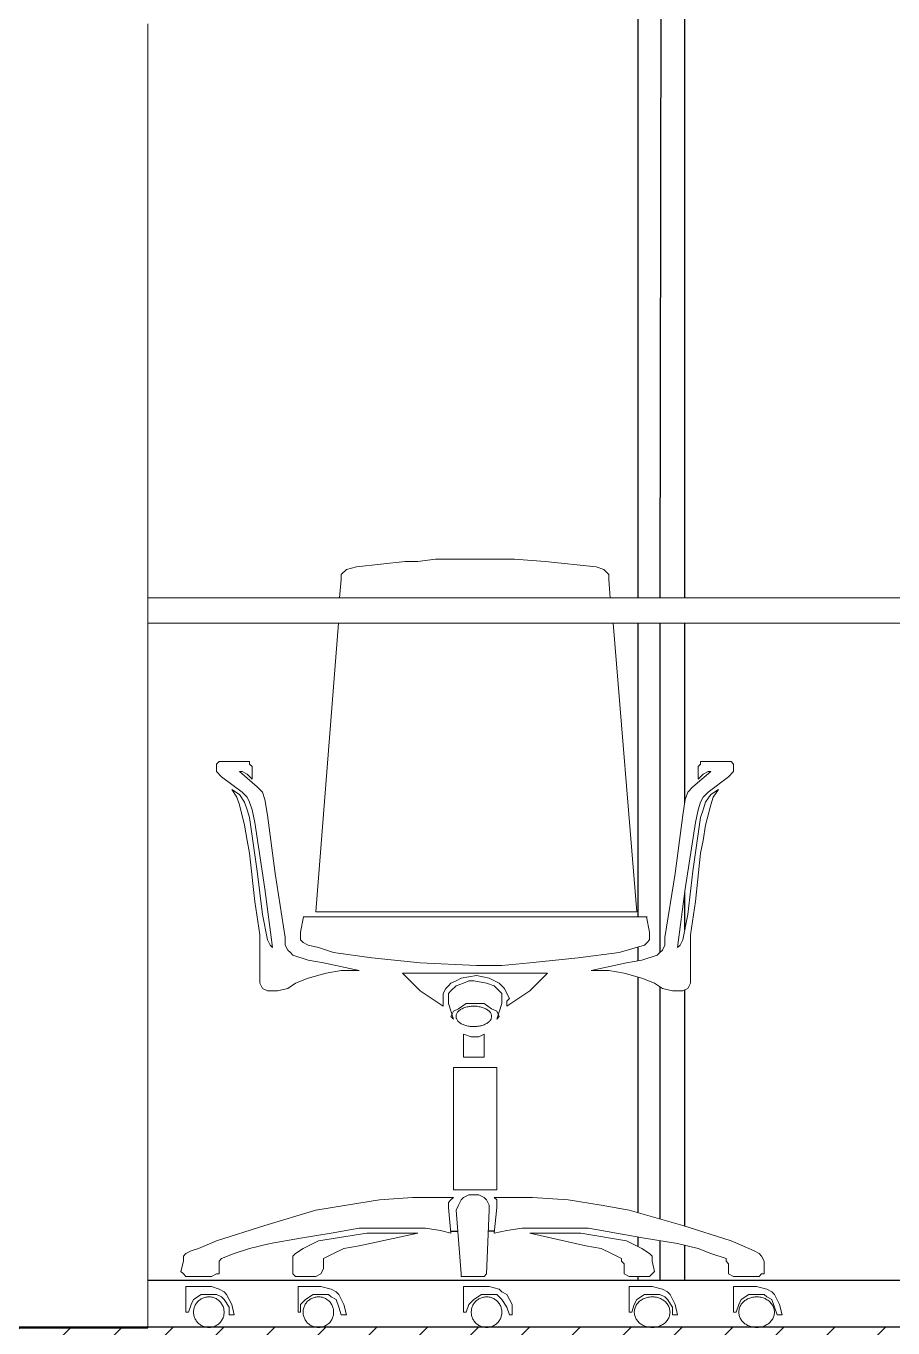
# Model space of a CAD drawing. Header units: centimetres. Extents: x -1332 to 7887, y -608 to 4152.
# Drawn here: x 3964.1 to 4054.5, y 3735.4 to 3871 of the extents above; entities that cross this region are included whole.
import ezdxf

# ---------------------------------------------------------------- set-up
doc = ezdxf.new("R2010")
doc.units = ezdxf.units.CM
doc.header["$MEASUREMENT"] = 0
doc.layers.add('ARREDI', color=252, linetype='Continuous', lineweight=18)
doc.layers.add('INFISSI', color=130, linetype='Continuous')
doc.layers.add('STRUTTURA', color=7, linetype='Continuous')

msp = doc.modelspace()

# ---------------------------------------------------------------- hatches: boundary and pattern name
at = {"layer": 'STRUTTURA'}
h = msp.add_hatch(dxfattribs=at)
h.set_pattern_fill('ANSI31', color=0, scale=30)
h.paths.add_polyline_path([(4551.4, 3735.44), (4232, 3735.44), (3994.7, 3735.49), (3994.27, 3735.46), (3994.18, 3735.51), (3983.42, 3735.51), (3982.96, 3735.44), (3982.81, 3735.51), (3976.83, 3735.51), (3976.83, 3735.44), (3932.05, 3735.44), (3932, 3735.44), (3932, 3719.51), (4232, 3719.51), (4551.4, 3719.44)])
h.paths.add_polyline_path([(4238.53, 3719.52), (4232.19, 3719.53), (4231, 3719.51), (4231, 3487.44), (4238.5, 3487.44)])

# ---------------------------------------------------------------- linework, layer by layer
at = {"layer": 'ARREDI'}
for p, q in [((3976.83, 3871.22), (3976.83, 3735.44)), ((3976.83, 3808.82), (3976.83, 3811.48)), ((3976.83, 3811.48), (4106.95, 3811.48)), ((4106.95, 3808.82), (3976.83, 3808.82))]:
    msp.add_line(p, q, dxfattribs=at)
at = {"layer": 'ARREDI', "lineweight": 0}
for p, q in [((3998.59, 3814.7), (4003.64, 3815.23)), ((4003.64, 3815.23), (4004.96, 3815.23)), ((4004.96, 3815.23), (4006.82, 3815.49)), ((4006.82, 3815.49), (4010.8, 3815.49)), ((4010.8, 3815.49), (4015.05, 3815.49)), ((4015.05, 3815.49), (4018.24, 3815.23)), ((4018.24, 3815.23), (4023.55, 3814.7)), ((3997, 3813.9), (3997.53, 3814.43)), ((3997, 3813.37), (3997, 3813.9)), ((3997.53, 3814.43), (3998.59, 3814.7)), ((4023.55, 3814.7), (4024.34, 3814.43)), ((4024.34, 3814.43), (4024.88, 3813.9)), ((4024.88, 3813.9), (4024.88, 3813.37)), ((3996.8, 3811.48), (3997, 3813.37)), ((4024.88, 3813.37), (4025.03, 3811.48)), ((3994.34, 3778.77), (3996.72, 3808.82)), ((4025.32, 3808.82), (4027.8, 3778.77)), ((3984.26, 3794.43), (3983.99, 3794.16)), ((3984.52, 3794.43), (3984.26, 3794.43)), ((3986.91, 3794.43), (3984.52, 3794.43)), ((3987.44, 3794.43), (3986.91, 3794.43)), ((3987.44, 3794.16), (3987.44, 3794.43)), ((4034.43, 3794.16), (4034.43, 3794.43)), ((4034.43, 3794.43), (4034.96, 3794.43)), ((4034.96, 3794.43), (4037.35, 3794.43)), ((4037.35, 3794.43), (4037.62, 3794.43)), ((4037.62, 3794.43), (4037.88, 3794.16)), ((3983.99, 3794.16), (3983.99, 3793.9)), ((3983.99, 3793.9), (3983.99, 3793.37)), ((3983.99, 3793.37), (3984.52, 3792.84)), ((3988.24, 3791.77), (3986.38, 3793.37)), ((3986.38, 3793.37), (3986.65, 3793.37)), ((3986.65, 3793.37), (3987.18, 3793.1)), ((3987.18, 3793.1), (3987.71, 3792.57)), ((3987.71, 3793.9), (3987.44, 3794.16)), ((3987.71, 3792.57), (3987.71, 3793.9)), ((4033.64, 3791.77), (4035.49, 3793.37)), ((4034.17, 3793.9), (4034.43, 3794.16)), ((4034.17, 3792.57), (4034.17, 3793.9)), ((4034.7, 3793.1), (4034.17, 3792.57)), ((4035.23, 3793.37), (4034.7, 3793.1)), ((4035.49, 3793.37), (4035.23, 3793.37)), ((4037.88, 3793.37), (4037.35, 3792.84)), ((4037.88, 3794.16), (4037.88, 3793.9)), ((4037.88, 3793.9), (4037.88, 3793.37)), ((3984.52, 3792.84), (3986.65, 3791.24)), ((3988.77, 3791.24), (3988.24, 3791.77)), ((4033.11, 3791.24), (4033.64, 3791.77)), ((4037.35, 3792.84), (4035.23, 3791.24)), ((3986.38, 3790.98), (3985.58, 3791.51)), ((3985.58, 3791.51), (3986.11, 3790.71)), ((3986.11, 3790.71), (3986.38, 3789.92)), ((3986.91, 3790.18), (3986.38, 3790.98)), ((3986.65, 3791.24), (3987.18, 3790.71)), ((3987.18, 3790.71), (3987.44, 3790.18)), ((3989.03, 3790.45), (3988.77, 3791.24)), ((3989.3, 3788.85), (3989.03, 3790.45)), ((4032.57, 3788.85), (4032.84, 3790.45)), ((4032.84, 3790.45), (4033.11, 3791.24)), ((4034.7, 3790.71), (4034.43, 3790.18)), ((4035.23, 3791.24), (4034.7, 3790.71)), ((4034.96, 3790.18), (4035.49, 3790.98)), ((4035.49, 3790.98), (4036.29, 3791.51)), ((4035.76, 3790.71), (4035.49, 3789.92)), ((4036.29, 3791.51), (4035.76, 3790.71)), ((3986.38, 3789.92), (3986.91, 3787.79)), ((3987.18, 3789.38), (3986.91, 3790.18)), ((3987.44, 3788.59), (3987.18, 3789.38)), ((3987.44, 3790.18), (3987.71, 3789.38)), ((3987.71, 3789.38), (3987.97, 3788.06)), ((4034.17, 3789.38), (4033.9, 3788.06)), ((4034.43, 3790.18), (4034.17, 3789.38)), ((4034.43, 3788.59), (4034.7, 3789.38)), ((4034.7, 3789.38), (4034.96, 3790.18)), ((4035.49, 3789.92), (4034.96, 3787.79)), ((3986.91, 3787.79), (3987.18, 3786.2)), ((3988.24, 3783.01), (3987.44, 3788.59)), ((3987.97, 3788.06), (3989.03, 3781.15)), ((3990.1, 3782.75), (3989.3, 3788.85)), ((4031.78, 3782.75), (4032.57, 3788.85)), ((4033.9, 3788.06), (4032.84, 3781.15)), ((4033.64, 3783.01), (4034.43, 3788.59)), ((4034.96, 3787.79), (4034.7, 3786.2)), ((3987.18, 3786.2), (3987.44, 3784.87)), ((4034.7, 3786.2), (4034.43, 3784.87)), ((3987.44, 3784.87), (3987.97, 3779.83)), ((4034.43, 3784.87), (4033.9, 3779.83)), ((3988.77, 3778.5), (3988.24, 3783.01)), ((3991.16, 3776.11), (3990.1, 3782.75)), ((4030.72, 3776.11), (4031.78, 3782.75)), ((4033.11, 3778.5), (4033.64, 3783.01)), ((3989.03, 3781.15), (3989.83, 3775.05)), ((4032.84, 3781.15), (4032.04, 3775.05)), ((3987.97, 3779.83), (3988.5, 3776.38)), ((4033.9, 3779.83), (4033.37, 3776.38)), ((3989.3, 3775.84), (3988.77, 3778.5)), ((3992.75, 3776.64), (3993.07, 3778.26)), ((3993.02, 3778.26), (4011.07, 3778.26)), ((4027.8, 3778.77), (3994.34, 3778.77)), ((3994.34, 3778.77), (3994.34, 3778.77)), ((4011.07, 3778.26), (4028.86, 3778.26)), ((4028.8, 3778.26), (4029.12, 3776.64)), ((4032.57, 3775.84), (4033.11, 3778.5)), ((3988.5, 3776.38), (3988.5, 3774.78)), ((3989.57, 3775.31), (3989.3, 3775.84)), ((3991.16, 3775.31), (3991.16, 3776.11)), ((3992.75, 3775.84), (3992.75, 3776.64)), ((3993.02, 3775.58), (3992.75, 3775.84)), ((3993.55, 3775.31), (3993.02, 3775.58)), ((4028.86, 3775.58), (4028.59, 3775.31)), ((4029.12, 3775.84), (4028.86, 3775.58)), ((4029.12, 3776.64), (4029.12, 3775.84)), ((4030.72, 3775.31), (4030.72, 3776.11)), ((4032.31, 3775.31), (4032.57, 3775.84)), ((4033.37, 3776.38), (4033.37, 3774.78)), ((3988.5, 3774.78), (3988.5, 3773.99)), ((3989.83, 3775.05), (3989.57, 3775.31)), ((3991.42, 3774.78), (3991.16, 3775.31)), ((3991.69, 3774.52), (3991.42, 3774.78)), ((3991.95, 3774.25), (3991.69, 3774.52)), ((3993.55, 3773.72), (3991.95, 3774.25)), ((3991.95, 3774.25), (3991.95, 3774.25)), ((3994.61, 3775.05), (3993.55, 3775.31)), ((3996.2, 3774.52), (3994.61, 3775.05)), ((4000.18, 3773.99), (3996.2, 3774.52)), ((4025.94, 3774.52), (4021.69, 3773.99)), ((4028.59, 3775.31), (4025.94, 3774.52)), ((4028.33, 3773.72), (4029.92, 3774.25)), ((4029.92, 3774.25), (4030.18, 3774.52)), ((4029.92, 3774.25), (4029.92, 3774.25)), ((4030.18, 3774.52), (4030.45, 3774.78)), ((4030.45, 3774.78), (4030.72, 3775.31)), ((4032.04, 3775.05), (4032.31, 3775.31)), ((4033.37, 3774.78), (4033.37, 3773.99)), ((3988.5, 3773.99), (3988.5, 3772.39)), ((3995.14, 3773.46), (3993.55, 3773.72)), ((3998.86, 3772.66), (3995.14, 3773.46)), ((4005.23, 3773.46), (4000.18, 3773.99)), ((4011.07, 3773.19), (4005.23, 3773.46)), ((4013.72, 3773.19), (4011.07, 3773.19)), ((4011.07, 3773.19), (4011.07, 3773.19)), ((4016.65, 3773.46), (4013.72, 3773.19)), ((4021.69, 3773.99), (4016.65, 3773.46)), ((4023.02, 3772.66), (4026.73, 3773.46)), ((4026.73, 3773.46), (4028.33, 3773.72)), ((4033.37, 3773.99), (4033.37, 3772.39)), ((3988.5, 3772.39), (3988.5, 3771.86)), ((3988.5, 3771.86), (3988.5, 3771.33)), ((3992.22, 3771.33), (3993.55, 3771.86)), ((3993.55, 3771.86), (3995.41, 3772.39)), ((3995.41, 3772.39), (3997, 3772.66)), ((3997, 3772.66), (3998.86, 3772.66)), ((4011.07, 3772.39), (4003.37, 3772.39)), ((4003.37, 3772.39), (4005.23, 3770.54)), ((4008.42, 3771.33), (4008.95, 3771.6)), ((4008.95, 3771.6), (4009.48, 3771.86)), ((4009.48, 3771.86), (4011.07, 3772.13)), ((4009.74, 3771.33), (4010.27, 3771.6)), ((4010.27, 3771.6), (4010.8, 3771.6)), ((4010.8, 3771.6), (4012.13, 3771.33)), ((4013.72, 3772.39), (4011.07, 3772.39)), ((4011.07, 3772.13), (4012.4, 3771.86)), ((4011.07, 3772.13), (4011.07, 3772.13)), ((4012.4, 3771.86), (4013.46, 3771.33)), ((4018.5, 3772.39), (4013.72, 3772.39)), ((4016.65, 3770.54), (4018.5, 3772.39)), ((4024.88, 3772.66), (4023.02, 3772.66)), ((4026.47, 3772.39), (4024.88, 3772.66)), ((4028.33, 3771.86), (4026.47, 3772.39)), ((4029.65, 3771.33), (4028.33, 3771.86)), ((4033.37, 3772.39), (4033.37, 3771.86)), ((4033.37, 3771.86), (4033.37, 3771.33)), ((3988.5, 3771.33), (3988.77, 3770.8)), ((3988.77, 3770.8), (3989.3, 3770.54)), ((3989.3, 3770.54), (3990.36, 3770.54)), ((3990.36, 3770.54), (3991.42, 3770.8)), ((3991.42, 3770.8), (3992.22, 3771.33)), ((4005.23, 3770.54), (4007.62, 3768.94)), ((4007.62, 3770.27), (4007.88, 3770.8)), ((4007.62, 3769.74), (4007.62, 3770.27)), ((4007.88, 3770.8), (4008.15, 3771.07)), ((4008.15, 3771.07), (4008.42, 3771.33)), ((4008.15, 3770.27), (4008.42, 3770.54)), ((4008.15, 3769.47), (4008.15, 3770.27)), ((4008.42, 3770.54), (4008.95, 3771.07)), ((4008.95, 3771.07), (4009.74, 3771.33)), ((4012.13, 3771.33), (4012.93, 3771.07)), ((4012.93, 3771.07), (4013.46, 3770.54)), ((4013.46, 3771.33), (4013.72, 3771.07)), ((4013.46, 3770.54), (4013.72, 3770.27)), ((4013.72, 3771.07), (4013.99, 3770.8)), ((4013.72, 3770.27), (4013.72, 3769.47)), ((4013.99, 3770.8), (4014.26, 3770.27)), ((4014.26, 3768.94), (4016.65, 3770.54)), ((4014.26, 3770.27), (4014.52, 3769.74)), ((4030.45, 3770.8), (4029.65, 3771.33)), ((4031.51, 3770.54), (4030.45, 3770.8)), ((4032.57, 3770.54), (4031.51, 3770.54)), ((4033.11, 3770.8), (4032.57, 3770.54)), ((4033.37, 3771.33), (4033.11, 3770.8)), ((4007.62, 3769.47), (4007.62, 3769.74)), ((4007.62, 3768.94), (4007.62, 3769.47)), ((4008.15, 3769.21), (4008.15, 3769.47)), ((4008.68, 3767.61), (4008.15, 3769.21)), ((4009.21, 3768.68), (4008.68, 3768.41)), ((4010.01, 3769.21), (4009.21, 3768.68)), ((4009.59, 3768.68), (4009.5, 3768.64)), ((4009.68, 3768.73), (4009.59, 3768.68)), ((4009.78, 3768.76), (4009.68, 3768.73)), ((4009.88, 3768.8), (4009.78, 3768.76)), ((4009.98, 3768.83), (4009.88, 3768.8)), ((4010.09, 3768.86), (4009.98, 3768.83)), ((4010.8, 3769.21), (4010.01, 3769.21)), ((4010.2, 3768.88), (4010.09, 3768.86)), ((4010.31, 3768.9), (4010.2, 3768.88)), ((4010.42, 3768.92), (4010.31, 3768.9)), ((4010.54, 3768.93), (4010.42, 3768.92)), ((4010.66, 3768.94), (4010.54, 3768.93)), ((4010.77, 3768.94), (4010.66, 3768.94)), ((4010.89, 3768.94), (4010.77, 3768.94)), ((4011.87, 3769.21), (4010.8, 3769.21)), ((4011.01, 3768.94), (4010.89, 3768.94)), ((4011.13, 3768.93), (4011.01, 3768.94)), ((4011.24, 3768.91), (4011.13, 3768.93)), ((4011.36, 3768.89), (4011.24, 3768.91)), ((4011.47, 3768.87), (4011.36, 3768.89)), ((4011.58, 3768.85), (4011.47, 3768.87)), ((4011.68, 3768.82), (4011.58, 3768.85)), ((4011.78, 3768.78), (4011.68, 3768.82)), ((4011.88, 3768.75), (4011.78, 3768.78)), ((4012.66, 3768.68), (4011.87, 3769.21)), ((4011.98, 3768.7), (4011.88, 3768.75)), ((4012.07, 3768.66), (4011.98, 3768.7)), ((4012.15, 3768.61), (4012.07, 3768.66)), ((4013.19, 3768.41), (4012.66, 3768.68)), ((4013.72, 3769.21), (4013.19, 3767.61)), ((4013.72, 3769.47), (4013.72, 3769.21)), ((4014.52, 3769.74), (4014.26, 3769.47)), ((4014.26, 3769.47), (4014.26, 3768.94)), ((4008.68, 3768.41), (4008.42, 3767.88)), ((4008.42, 3767.88), (4008.68, 3767.61)), ((4008.97, 3768.05), (4008.95, 3767.98)), ((4008.95, 3767.98), (4008.95, 3767.91)), ((4008.95, 3767.91), (4008.95, 3767.85)), ((4008.95, 3767.85), (4008.95, 3767.78)), ((4008.95, 3767.78), (4008.97, 3767.71)), ((4008.99, 3768.11), (4008.97, 3768.05)), ((4008.97, 3767.71), (4008.99, 3767.65)), ((4009.02, 3768.18), (4008.99, 3768.11)), ((4008.99, 3767.65), (4009.02, 3767.58)), ((4009.06, 3768.24), (4009.02, 3768.18)), ((4009.02, 3767.58), (4009.06, 3767.52)), ((4009.1, 3768.31), (4009.06, 3768.24)), ((4009.06, 3767.52), (4009.1, 3767.45)), ((4009.15, 3768.37), (4009.1, 3768.31)), ((4009.1, 3767.45), (4009.15, 3767.39)), ((4009.21, 3768.43), (4009.15, 3768.37)), ((4009.15, 3767.39), (4009.21, 3767.33)), ((4009.27, 3768.48), (4009.21, 3768.43)), ((4009.21, 3767.33), (4009.27, 3767.28)), ((4009.34, 3768.54), (4009.27, 3768.48)), ((4009.42, 3768.59), (4009.34, 3768.54)), ((4009.5, 3768.64), (4009.42, 3768.59)), ((4012.23, 3768.56), (4012.15, 3768.61)), ((4012.3, 3768.51), (4012.23, 3768.56)), ((4012.37, 3768.45), (4012.3, 3768.51)), ((4012.3, 3767.25), (4012.37, 3767.31)), ((4012.43, 3768.4), (4012.37, 3768.45)), ((4012.37, 3767.31), (4012.43, 3767.36)), ((4012.48, 3768.34), (4012.43, 3768.4)), ((4012.43, 3767.36), (4012.48, 3767.42)), ((4012.53, 3768.27), (4012.48, 3768.34)), ((4012.48, 3767.42), (4012.53, 3767.49)), ((4012.57, 3768.21), (4012.53, 3768.27)), ((4012.53, 3767.49), (4012.57, 3767.55)), ((4012.6, 3768.15), (4012.57, 3768.21)), ((4012.57, 3767.55), (4012.6, 3767.61)), ((4012.63, 3768.08), (4012.6, 3768.15)), ((4012.6, 3767.61), (4012.63, 3767.68)), ((4012.65, 3768.01), (4012.63, 3768.08)), ((4012.63, 3767.68), (4012.65, 3767.75)), ((4012.66, 3767.95), (4012.65, 3768.01)), ((4012.65, 3767.75), (4012.66, 3767.81)), ((4012.66, 3767.88), (4012.66, 3767.95)), ((4012.66, 3767.81), (4012.66, 3767.88)), ((4013.46, 3767.88), (4013.19, 3768.41)), ((4013.19, 3767.61), (4013.46, 3767.88)), ((4013.19, 3767.61), (4013.19, 3767.61)), ((4009.27, 3767.28), (4009.34, 3767.22)), ((4009.34, 3767.22), (4009.42, 3767.17)), ((4009.42, 3767.17), (4009.5, 3767.12)), ((4009.5, 3767.12), (4009.59, 3767.08)), ((4009.59, 3767.08), (4009.68, 3767.04)), ((4009.68, 3767.04), (4009.78, 3767)), ((4009.74, 3766.02), (4010.54, 3765.76)), ((4009.74, 3763.63), (4009.74, 3766.02)), ((4009.74, 3766.02), (4009.74, 3766.02)), ((4009.78, 3767), (4009.88, 3766.96)), ((4009.88, 3766.96), (4009.98, 3766.93)), ((4009.98, 3766.93), (4010.09, 3766.9)), ((4010.09, 3766.9), (4010.2, 3766.88)), ((4010.2, 3766.88), (4010.31, 3766.86)), ((4010.31, 3766.86), (4010.42, 3766.84)), ((4010.42, 3766.84), (4010.54, 3766.83)), ((4010.54, 3766.83), (4010.66, 3766.82)), ((4010.66, 3766.82), (4010.77, 3766.82)), ((4010.77, 3766.82), (4010.89, 3766.82)), ((4010.89, 3766.82), (4011.01, 3766.82)), ((4011.01, 3766.82), (4011.13, 3766.83)), ((4011.13, 3766.83), (4011.24, 3766.85)), ((4011.24, 3766.85), (4011.36, 3766.87)), ((4011.34, 3765.76), (4011.87, 3766.02)), ((4011.36, 3766.87), (4011.47, 3766.89)), ((4011.47, 3766.89), (4011.58, 3766.91)), ((4011.58, 3766.91), (4011.68, 3766.94)), ((4011.68, 3766.94), (4011.78, 3766.98)), ((4011.78, 3766.98), (4011.88, 3767.02)), ((4011.87, 3766.02), (4011.87, 3763.63)), ((4011.88, 3767.02), (4011.98, 3767.06)), ((4011.98, 3767.06), (4012.07, 3767.1)), ((4012.07, 3767.1), (4012.15, 3767.15)), ((4012.15, 3767.15), (4012.23, 3767.2)), ((4012.23, 3767.2), (4012.3, 3767.25)), ((4010.54, 3765.76), (4011.34, 3765.76)), ((4011.87, 3763.63), (4009.74, 3763.63)), ((4008.68, 3749.83), (4008.68, 3762.57)), ((4008.68, 3762.57), (4013.19, 3762.57)), ((4013.19, 3762.57), (4013.19, 3749.83)), ((4013.19, 3749.83), (4008.68, 3749.83)), ((3997.53, 3748.23), (4000.98, 3748.77)), ((4000.98, 3748.77), (4004.43, 3749.03)), ((4004.43, 3749.03), (4008.68, 3749.03)), ((4008.42, 3748.77), (4008.15, 3748.5)), ((4008.15, 3748.5), (4008.15, 3747.97)), ((4008.68, 3749.03), (4008.42, 3748.77)), ((4009.48, 3748.77), (4009.21, 3748.23)), ((4009.74, 3749.03), (4009.48, 3748.77)), ((4010.27, 3749.3), (4009.74, 3749.03)), ((4010.8, 3749.3), (4010.27, 3749.3)), ((4011.34, 3749.3), (4010.8, 3749.3)), ((4010.8, 3749.3), (4010.8, 3749.3)), ((4011.87, 3749.03), (4011.34, 3749.3)), ((4012.13, 3748.77), (4011.87, 3749.03)), ((4012.4, 3748.23), (4012.13, 3748.77)), ((4016.91, 3749.03), (4012.93, 3749.03)), ((4012.93, 3749.03), (4013.19, 3748.77)), ((4013.19, 3748.77), (4013.19, 3748.5)), ((4013.19, 3748.5), (4013.19, 3747.97)), ((4020.63, 3748.77), (4016.91, 3749.03)), ((4024.08, 3748.23), (4020.63, 3748.77)), ((3989.03, 3746.11), (3994.34, 3747.7)), ((3994.34, 3747.7), (3997.53, 3748.23)), ((4008.15, 3747.97), (4008.42, 3745.31)), ((4009.21, 3748.23), (4008.95, 3747.7)), ((4008.95, 3747.7), (4009.48, 3741.07)), ((4012.13, 3741.07), (4012.4, 3747.7)), ((4012.4, 3747.7), (4012.4, 3748.23)), ((4013.19, 3747.97), (4012.93, 3745.31)), ((4027, 3747.7), (4024.08, 3748.23)), ((4032.57, 3746.11), (4027, 3747.7)), ((3983.99, 3744.52), (3989.03, 3746.11)), ((3998.86, 3745.84), (3995.94, 3745.31)), ((4001.51, 3745.84), (3998.86, 3745.84)), ((4003.9, 3745.84), (4001.51, 3745.84)), ((4005.76, 3745.84), (4003.9, 3745.84)), ((4007.35, 3745.58), (4005.76, 3745.84)), ((4014.26, 3745.58), (4015.85, 3745.84)), ((4015.85, 3745.84), (4017.71, 3745.84)), ((4017.71, 3745.84), (4020.1, 3745.84)), ((4020.1, 3745.84), (4022.75, 3745.84)), ((4022.75, 3745.84), (4025.67, 3745.31)), ((4037.62, 3744.52), (4032.57, 3746.11)), ((3982.13, 3743.72), (3983.99, 3744.52)), ((3989.57, 3744.25), (3987.44, 3743.72)), ((3992.75, 3744.78), (3989.57, 3744.25)), ((3995.94, 3745.31), (3992.75, 3744.78)), ((3993.02, 3743.72), (3994.61, 3744.52)), ((3994.61, 3744.52), (3999.65, 3745.31)), ((4004.96, 3745.31), (3998.86, 3743.99)), ((3999.65, 3745.31), (4002.31, 3745.31)), ((4002.31, 3745.31), (4004.96, 3745.31)), ((4004.96, 3745.31), (4004.96, 3745.31)), ((4008.42, 3745.31), (4007.35, 3745.58)), ((4008.42, 3745.31), (4008.42, 3745.31)), ((4012.93, 3745.31), (4014.26, 3745.58)), ((4012.93, 3745.31), (4012.93, 3745.31)), ((4016.65, 3745.31), (4022.49, 3743.99)), ((4019.03, 3745.31), (4016.65, 3745.31)), ((4016.65, 3745.31), (4016.65, 3745.31)), ((4021.95, 3745.31), (4019.03, 3745.31)), ((4026.73, 3744.52), (4021.95, 3745.31)), ((4025.67, 3745.31), (4028.59, 3744.78)), ((4028.33, 3743.72), (4026.73, 3744.52)), ((4028.59, 3744.78), (4032.04, 3744.25)), ((4032.04, 3744.25), (4034.17, 3743.72)), ((4039.48, 3743.72), (4037.62, 3744.52)), ((3980.54, 3742.92), (3980.8, 3743.19)), ((3980.54, 3742.39), (3980.54, 3742.92)), ((3980.8, 3743.19), (3981.34, 3743.46)), ((3981.34, 3743.46), (3982.13, 3743.72)), ((3985.85, 3743.19), (3984.52, 3742.66)), ((3987.44, 3743.72), (3985.85, 3743.19)), ((3991.95, 3742.92), (3992.22, 3743.19)), ((3991.95, 3742.39), (3991.95, 3742.92)), ((3992.22, 3743.19), (3993.02, 3743.72)), ((3996.2, 3743.19), (3995.14, 3742.66)), ((3997.26, 3743.72), (3996.2, 3743.19)), ((3998.86, 3743.99), (3997.26, 3743.72)), ((4022.49, 3743.99), (4024.08, 3743.72)), ((4024.08, 3743.72), (4025.14, 3743.19)), ((4025.14, 3743.19), (4026.2, 3742.66)), ((4029.12, 3743.19), (4028.33, 3743.72)), ((4029.39, 3742.92), (4029.12, 3743.19)), ((4029.39, 3742.39), (4029.39, 3742.92)), ((4034.17, 3743.72), (4035.49, 3743.19)), ((4035.49, 3743.19), (4037.09, 3742.66)), ((4040.01, 3743.46), (4039.48, 3743.72)), ((4040.54, 3743.19), (4040.01, 3743.46)), ((4040.8, 3742.92), (4040.54, 3743.19)), ((4041.07, 3742.39), (4040.8, 3742.92)), ((3980.27, 3741.33), (3980.54, 3742.39)), ((3984.52, 3742.66), (3984.26, 3742.39)), ((3984.26, 3742.39), (3984.26, 3742.13)), ((3984.26, 3742.13), (3984.26, 3741.6)), ((3984.26, 3741.6), (3984.26, 3741.07)), ((3991.95, 3741.33), (3991.95, 3742.39)), ((3995.14, 3741.6), (3994.88, 3741.07)), ((3995.14, 3742.66), (3995.14, 3742.39)), ((3995.14, 3742.39), (3995.14, 3742.13)), ((3995.14, 3742.13), (3995.14, 3741.6)), ((4026.2, 3742.66), (4026.2, 3742.39)), ((4026.2, 3742.39), (4026.47, 3742.13)), ((4026.47, 3742.13), (4026.47, 3741.6)), ((4026.47, 3741.6), (4026.47, 3741.07)), ((4029.65, 3741.33), (4029.39, 3742.39)), ((4037.09, 3742.66), (4037.09, 3742.39)), ((4037.09, 3742.39), (4037.35, 3742.13)), ((4037.35, 3742.13), (4037.35, 3741.6)), ((4037.35, 3741.6), (4037.35, 3741.07)), ((4041.07, 3741.33), (4041.07, 3742.39)), ((3980.54, 3741.07), (3980.27, 3741.33)), ((3980.8, 3740.8), (3980.54, 3741.07)), ((3981.07, 3740.8), (3980.8, 3740.8)), ((3983.46, 3740.8), (3981.07, 3740.8)), ((3983.99, 3741.07), (3983.46, 3740.8)), ((3984.26, 3741.07), (3983.99, 3741.07)), ((3991.95, 3741.07), (3991.95, 3741.33)), ((3992.22, 3740.8), (3991.95, 3741.07)), ((3992.49, 3740.8), (3992.22, 3740.8)), ((3994.34, 3740.8), (3992.49, 3740.8)), ((3994.88, 3741.07), (3994.34, 3740.8)), ((4009.48, 3741.07), (4009.48, 3740.8)), ((4009.48, 3740.8), (4009.74, 3740.8)), ((4009.74, 3740.8), (4010.8, 3740.8)), ((4010.8, 3740.8), (4011.87, 3740.8)), ((4011.87, 3740.8), (4012.13, 3741.07)), ((4026.47, 3741.07), (4027, 3740.8)), ((4027, 3740.8), (4028.86, 3740.8)), ((4028.86, 3740.8), (4029.12, 3740.8)), ((4029.12, 3740.8), (4029.39, 3741.07)), ((4029.39, 3741.07), (4029.65, 3741.33)), ((4037.35, 3741.07), (4037.88, 3740.8)), ((4037.88, 3740.8), (4040.27, 3740.8)), ((4040.27, 3740.8), (4040.54, 3740.8)), ((4040.54, 3740.8), (4040.8, 3741.07)), ((4040.8, 3741.07), (4041.07, 3741.07)), ((4041.07, 3741.07), (4041.07, 3741.33)), ((3980.8, 3737.08), (3980.8, 3739.74)), ((3980.8, 3739.74), (3983.46, 3739.74)), ((3982.4, 3738.94), (3981.6, 3738.41)), ((3983.19, 3738.94), (3982.4, 3738.94)), ((3983.72, 3738.94), (3983.19, 3738.94)), ((3983.46, 3739.74), (3984.26, 3739.47)), ((3983.99, 3738.94), (3983.72, 3738.94)), ((3984.52, 3738.68), (3983.99, 3738.94)), ((3984.26, 3739.47), (3984.79, 3739.21)), ((3984.79, 3739.21), (3985.05, 3738.94)), ((3985.05, 3738.94), (3985.58, 3737.88)), ((3992.49, 3737.08), (3992.49, 3739.74)), ((3992.49, 3739.74), (3994.88, 3739.74)), ((3994.08, 3738.94), (3993.28, 3738.41)), ((3994.88, 3738.94), (3994.08, 3738.94)), ((3994.88, 3739.74), (3995.94, 3739.47)), ((3995.41, 3738.94), (3994.88, 3738.94)), ((3995.67, 3738.94), (3995.41, 3738.94)), ((3995.94, 3738.68), (3995.67, 3738.94)), ((3995.94, 3739.47), (3996.47, 3739.21)), ((3996.47, 3739.21), (3996.73, 3738.94)), ((3996.73, 3738.94), (3997.26, 3737.88)), ((4009.74, 3737.08), (4009.74, 3739.74)), ((4009.74, 3739.74), (4012.4, 3739.74)), ((4011.6, 3738.94), (4010.8, 3738.41)), ((4012.4, 3738.94), (4011.6, 3738.94)), ((4012.4, 3739.74), (4013.46, 3739.47)), ((4012.66, 3738.94), (4012.4, 3738.94)), ((4013.19, 3738.94), (4012.66, 3738.94)), ((4013.46, 3738.68), (4013.19, 3738.94)), ((4013.46, 3739.47), (4013.72, 3739.21)), ((4013.72, 3739.21), (4014.26, 3738.94)), ((4014.26, 3738.94), (4014.79, 3737.88)), ((4027, 3737.08), (4027, 3739.74)), ((4027, 3739.74), (4029.39, 3739.74)), ((4028.59, 3738.94), (4027.8, 3738.41)), ((4029.39, 3738.94), (4028.59, 3738.94)), ((4029.39, 3739.74), (4030.45, 3739.47)), ((4029.92, 3738.94), (4029.39, 3738.94)), ((4030.18, 3738.94), (4029.92, 3738.94)), ((4030.72, 3738.68), (4030.18, 3738.94)), ((4030.45, 3739.47), (4030.98, 3739.21)), ((4030.98, 3739.21), (4031.25, 3738.94)), ((4031.25, 3738.94), (4031.78, 3737.88)), ((4037.88, 3737.08), (4037.88, 3739.74)), ((4037.88, 3739.74), (4040.27, 3739.74)), ((4039.48, 3738.94), (4038.68, 3738.41)), ((4040.27, 3738.94), (4039.48, 3738.94)), ((4040.27, 3739.74), (4041.34, 3739.47)), ((4040.8, 3738.94), (4040.27, 3738.94)), ((4041.07, 3738.94), (4040.8, 3738.94)), ((4041.34, 3738.68), (4041.07, 3738.94)), ((4041.34, 3739.47), (4041.87, 3739.21)), ((4041.87, 3739.21), (4042.13, 3738.94)), ((4042.13, 3738.94), (4042.66, 3737.88))]:
    msp.add_line(p, q, dxfattribs=at)
at = {"layer": 'ARREDI', "lineweight": -2}
for p, q in [((4032.78, 3776.89), (4032.78, 3780.73)), ((4027.93, 3773.65), (4027.93, 3775.12)), ((4009.12, 3745.48), (4008.4, 3745.47)), ((4012.95, 3745.51), (4012.31, 3745.51))]:
    msp.add_line(p, q, dxfattribs=at)
at = {"layer": 'INFISSI', "color": 4, "lineweight": -2}
for p, q in [((4032.78, 3811.48), (4032.82, 3968.62)), ((4030.23, 3811.48), (4030.51, 3967.57)), ((4027.93, 3811.48), (4027.93, 3966.4)), ((4027.93, 3811.48), (4027.93, 3966.39)), ((4027.93, 3778.26), (4027.93, 3808.82)), ((4027.93, 3796.69), (4027.93, 3808.82)), ((4030.23, 3774.57), (4030.23, 3808.82)), ((4030.23, 3796.69), (4030.23, 3808.82)), ((4032.78, 3790.11), (4032.78, 3808.82)), ((4032.78, 3796.69), (4032.78, 3808.82)), ((4027.93, 3747.44), (4027.93, 3771.98)), ((4030.23, 3746.78), (4030.23, 3770.95)), ((4032.78, 3746.04), (4032.78, 3770.64)), ((4027.93, 3743.92), (4027.93, 3744.9)), ((4030.23, 3740.48), (4030.23, 3744.53)), ((4032.78, 3740.48), (4032.78, 3744.07)), ((3976.83, 3740.43), (4098.63, 3740.43)), ((4027.93, 3740.48), (4027.93, 3740.8))]:
    msp.add_line(p, q, dxfattribs=at)
at = {"layer": 'STRUTTURA', "lineweight": 0}
for p, q in [((3981.34, 3737.88), (3981.07, 3737.08)), ((3981.6, 3738.41), (3981.34, 3737.88)), ((3981.67, 3737.53), (3981.64, 3737.43)), ((3981.7, 3737.63), (3981.67, 3737.53)), ((3981.73, 3737.72), (3981.7, 3737.63)), ((3981.78, 3737.81), (3981.73, 3737.72)), ((3981.83, 3737.9), (3981.78, 3737.81)), ((3981.88, 3737.99), (3981.83, 3737.9)), ((3981.94, 3738.07), (3981.88, 3737.99)), ((3982.01, 3738.15), (3981.94, 3738.07)), ((3982.08, 3738.22), (3982.01, 3738.15)), ((3982.15, 3738.29), (3982.08, 3738.22)), ((3982.23, 3738.35), (3982.15, 3738.29)), ((3982.31, 3738.41), (3982.23, 3738.35)), ((3982.4, 3738.46), (3982.31, 3738.41)), ((3982.49, 3738.51), (3982.4, 3738.46)), ((3982.58, 3738.55), (3982.49, 3738.51)), ((3982.67, 3738.59), (3982.58, 3738.55)), ((3982.77, 3738.62), (3982.67, 3738.59)), ((3982.87, 3738.64), (3982.77, 3738.62)), ((3982.97, 3738.66), (3982.87, 3738.64)), ((3983.07, 3738.67), (3982.97, 3738.66)), ((3983.17, 3738.68), (3983.07, 3738.67)), ((3983.27, 3738.67), (3983.17, 3738.68)), ((3983.37, 3738.67), (3983.27, 3738.67)), ((3983.47, 3738.65), (3983.37, 3738.67)), ((3983.57, 3738.63), (3983.47, 3738.65)), ((3983.67, 3738.6), (3983.57, 3738.63)), ((3983.76, 3738.57), (3983.67, 3738.6)), ((3983.86, 3738.53), (3983.76, 3738.57)), ((3983.95, 3738.49), (3983.86, 3738.53)), ((3984.03, 3738.44), (3983.95, 3738.49)), ((3984.12, 3738.38), (3984.03, 3738.44)), ((3984.2, 3738.32), (3984.12, 3738.38)), ((3984.27, 3738.25), (3984.2, 3738.32)), ((3984.35, 3738.18), (3984.27, 3738.25)), ((3984.41, 3738.11), (3984.35, 3738.18)), ((3984.48, 3738.03), (3984.41, 3738.11)), ((3984.53, 3737.94), (3984.48, 3738.03)), ((3984.79, 3738.41), (3984.52, 3738.68)), ((3984.59, 3737.86), (3984.53, 3737.94)), ((3984.63, 3737.77), (3984.59, 3737.86)), ((3984.67, 3737.68), (3984.63, 3737.77)), ((3984.71, 3737.58), (3984.67, 3737.68)), ((3984.74, 3737.48), (3984.71, 3737.58)), ((3984.76, 3737.39), (3984.74, 3737.48)), ((3985.32, 3737.61), (3984.79, 3738.41)), ((3985.32, 3736.82), (3985.32, 3737.61)), ((3985.58, 3737.88), (3985.85, 3736.82)), ((3993.28, 3738.41), (3992.75, 3737.88)), ((3992.75, 3737.88), (3992.75, 3737.08)), ((3993.08, 3737.53), (3993.06, 3737.43)), ((3993.11, 3737.63), (3993.08, 3737.53)), ((3993.15, 3737.72), (3993.11, 3737.63)), ((3993.19, 3737.81), (3993.15, 3737.72)), ((3993.24, 3737.9), (3993.19, 3737.81)), ((3993.3, 3737.99), (3993.24, 3737.9)), ((3993.36, 3738.07), (3993.3, 3737.99)), ((3993.42, 3738.15), (3993.36, 3738.07)), ((3993.49, 3738.22), (3993.42, 3738.15)), ((3993.57, 3738.29), (3993.49, 3738.22)), ((3993.65, 3738.35), (3993.57, 3738.29)), ((3993.73, 3738.41), (3993.65, 3738.35)), ((3993.81, 3738.46), (3993.73, 3738.41)), ((3993.9, 3738.51), (3993.81, 3738.46)), ((3993.99, 3738.55), (3993.9, 3738.51)), ((3994.09, 3738.59), (3993.99, 3738.55)), ((3994.19, 3738.62), (3994.09, 3738.59)), ((3994.28, 3738.64), (3994.19, 3738.62)), ((3994.38, 3738.66), (3994.28, 3738.64)), ((3994.48, 3738.67), (3994.38, 3738.66)), ((3994.58, 3738.68), (3994.48, 3738.67)), ((3994.69, 3738.67), (3994.58, 3738.68)), ((3994.79, 3738.67), (3994.69, 3738.67)), ((3994.89, 3738.65), (3994.79, 3738.67)), ((3994.99, 3738.63), (3994.89, 3738.65)), ((3995.08, 3738.6), (3994.99, 3738.63)), ((3995.18, 3738.57), (3995.08, 3738.6)), ((3995.27, 3738.53), (3995.18, 3738.57)), ((3995.36, 3738.49), (3995.27, 3738.53)), ((3995.45, 3738.44), (3995.36, 3738.49)), ((3995.53, 3738.38), (3995.45, 3738.44)), ((3995.61, 3738.32), (3995.53, 3738.38)), ((3995.69, 3738.25), (3995.61, 3738.32)), ((3995.76, 3738.18), (3995.69, 3738.25)), ((3995.83, 3738.11), (3995.76, 3738.18)), ((3995.89, 3738.03), (3995.83, 3738.11)), ((3995.95, 3737.94), (3995.89, 3738.03)), ((3996.47, 3738.41), (3995.94, 3738.68)), ((3996, 3737.86), (3995.95, 3737.94)), ((3996.05, 3737.77), (3996, 3737.86)), ((3996.09, 3737.68), (3996.05, 3737.77)), ((3996.12, 3737.58), (3996.09, 3737.68)), ((3996.15, 3737.48), (3996.12, 3737.58)), ((3996.17, 3737.39), (3996.15, 3737.48)), ((3996.73, 3737.61), (3996.47, 3738.41)), ((3997, 3736.82), (3996.73, 3737.61)), ((3997.26, 3737.88), (3997.53, 3736.82)), ((4010.27, 3737.88), (4010.01, 3737.08)), ((4010.8, 3738.41), (4010.27, 3737.88)), ((4010.6, 3737.53), (4010.58, 3737.43)), ((4010.64, 3737.63), (4010.6, 3737.53)), ((4010.67, 3737.72), (4010.64, 3737.63)), ((4010.72, 3737.81), (4010.67, 3737.72)), ((4010.77, 3737.9), (4010.72, 3737.81)), ((4010.82, 3737.99), (4010.77, 3737.9)), ((4010.88, 3738.07), (4010.82, 3737.99)), ((4010.94, 3738.15), (4010.88, 3738.07)), ((4011.01, 3738.22), (4010.94, 3738.15)), ((4011.09, 3738.29), (4011.01, 3738.22)), ((4011.17, 3738.35), (4011.09, 3738.29)), ((4011.25, 3738.41), (4011.17, 3738.35)), ((4011.34, 3738.46), (4011.25, 3738.41)), ((4011.42, 3738.51), (4011.34, 3738.46)), ((4011.52, 3738.55), (4011.42, 3738.51)), ((4011.61, 3738.59), (4011.52, 3738.55)), ((4011.71, 3738.62), (4011.61, 3738.59)), ((4011.81, 3738.64), (4011.71, 3738.62)), ((4011.91, 3738.66), (4011.81, 3738.64)), ((4012.01, 3738.67), (4011.91, 3738.66)), ((4012.11, 3738.68), (4012.01, 3738.67)), ((4012.21, 3738.67), (4012.11, 3738.68)), ((4012.31, 3738.67), (4012.21, 3738.67)), ((4012.41, 3738.65), (4012.31, 3738.67)), ((4012.51, 3738.63), (4012.41, 3738.65)), ((4012.6, 3738.6), (4012.51, 3738.63)), ((4012.7, 3738.57), (4012.6, 3738.6)), ((4012.79, 3738.53), (4012.7, 3738.57)), ((4012.88, 3738.49), (4012.79, 3738.53)), ((4012.97, 3738.44), (4012.88, 3738.49)), ((4013.06, 3738.38), (4012.97, 3738.44)), ((4013.14, 3738.32), (4013.06, 3738.38)), ((4013.21, 3738.25), (4013.14, 3738.32)), ((4013.28, 3738.18), (4013.21, 3738.25)), ((4013.35, 3738.11), (4013.28, 3738.18)), ((4013.41, 3738.03), (4013.35, 3738.11)), ((4013.47, 3737.94), (4013.41, 3738.03)), ((4013.72, 3738.41), (4013.46, 3738.68)), ((4013.52, 3737.86), (4013.47, 3737.94)), ((4013.57, 3737.77), (4013.52, 3737.86)), ((4013.61, 3737.68), (4013.57, 3737.77)), ((4013.65, 3737.58), (4013.61, 3737.68)), ((4013.67, 3737.48), (4013.65, 3737.58)), ((4013.7, 3737.39), (4013.67, 3737.48)), ((4014.26, 3737.61), (4013.72, 3738.41)), ((4014.52, 3736.82), (4014.26, 3737.61)), ((4014.79, 3737.88), (4014.79, 3736.82)), ((4027.53, 3737.88), (4027.26, 3737.08)), ((4027.8, 3738.41), (4027.53, 3737.88)), ((4027.61, 3737.53), (4027.58, 3737.43)), ((4027.64, 3737.63), (4027.61, 3737.53)), ((4027.69, 3737.72), (4027.64, 3737.63)), ((4027.74, 3737.81), (4027.69, 3737.72)), ((4027.79, 3737.9), (4027.74, 3737.81)), ((4027.86, 3737.99), (4027.79, 3737.9)), ((4027.93, 3738.07), (4027.86, 3737.99)), ((4028, 3738.15), (4027.93, 3738.07)), ((4028.08, 3738.22), (4028, 3738.15)), ((4028.17, 3738.29), (4028.08, 3738.22)), ((4028.26, 3738.35), (4028.17, 3738.29)), ((4028.36, 3738.41), (4028.26, 3738.35)), ((4028.46, 3738.46), (4028.36, 3738.41)), ((4028.56, 3738.51), (4028.46, 3738.46)), ((4028.67, 3738.55), (4028.56, 3738.51)), ((4028.78, 3738.59), (4028.67, 3738.55)), ((4028.89, 3738.62), (4028.78, 3738.59)), ((4029.01, 3738.64), (4028.89, 3738.62)), ((4029.12, 3738.66), (4029.01, 3738.64)), ((4029.24, 3738.67), (4029.12, 3738.66)), ((4029.36, 3738.68), (4029.24, 3738.67)), ((4029.48, 3738.67), (4029.36, 3738.68)), ((4029.59, 3738.67), (4029.48, 3738.67)), ((4029.71, 3738.65), (4029.59, 3738.67)), ((4029.83, 3738.63), (4029.71, 3738.65)), ((4029.94, 3738.6), (4029.83, 3738.63)), ((4030.05, 3738.57), (4029.94, 3738.6)), ((4030.16, 3738.53), (4030.05, 3738.57)), ((4030.27, 3738.49), (4030.16, 3738.53)), ((4030.37, 3738.44), (4030.27, 3738.49)), ((4030.47, 3738.38), (4030.37, 3738.44)), ((4030.56, 3738.32), (4030.47, 3738.38)), ((4030.65, 3738.25), (4030.56, 3738.32)), ((4030.73, 3738.18), (4030.65, 3738.25)), ((4030.98, 3738.41), (4030.72, 3738.68)), ((4030.81, 3738.11), (4030.73, 3738.18)), ((4030.89, 3738.03), (4030.81, 3738.11)), ((4030.95, 3737.94), (4030.89, 3738.03)), ((4031.01, 3737.86), (4030.95, 3737.94)), ((4031.51, 3737.61), (4030.98, 3738.41)), ((4031.07, 3737.77), (4031.01, 3737.86)), ((4031.11, 3737.68), (4031.07, 3737.77)), ((4031.15, 3737.58), (4031.11, 3737.68)), ((4031.19, 3737.48), (4031.15, 3737.58)), ((4031.21, 3737.39), (4031.19, 3737.48)), ((4031.51, 3736.82), (4031.51, 3737.61)), ((4031.78, 3737.88), (4032.04, 3736.82)), ((4038.42, 3737.88), (4038.15, 3737.08)), ((4038.68, 3738.41), (4038.42, 3737.88)), ((4038.49, 3737.53), (4038.46, 3737.43)), ((4038.53, 3737.63), (4038.49, 3737.53)), ((4038.57, 3737.72), (4038.53, 3737.63)), ((4038.62, 3737.81), (4038.57, 3737.72)), ((4038.68, 3737.9), (4038.62, 3737.81)), ((4038.74, 3737.99), (4038.68, 3737.9)), ((4038.81, 3738.07), (4038.74, 3737.99)), ((4038.89, 3738.15), (4038.81, 3738.07)), ((4038.97, 3738.22), (4038.89, 3738.15)), ((4039.06, 3738.29), (4038.97, 3738.22)), ((4039.15, 3738.35), (4039.06, 3738.29)), ((4039.24, 3738.41), (4039.15, 3738.35)), ((4039.34, 3738.46), (4039.24, 3738.41)), ((4039.45, 3738.51), (4039.34, 3738.46)), ((4039.56, 3738.55), (4039.45, 3738.51)), ((4039.67, 3738.59), (4039.56, 3738.55)), ((4039.78, 3738.62), (4039.67, 3738.59)), ((4039.89, 3738.64), (4039.78, 3738.62)), ((4040.01, 3738.66), (4039.89, 3738.64)), ((4040.13, 3738.67), (4040.01, 3738.66)), ((4040.24, 3738.68), (4040.13, 3738.67)), ((4040.36, 3738.67), (4040.24, 3738.68)), ((4040.48, 3738.67), (4040.36, 3738.67)), ((4040.6, 3738.65), (4040.48, 3738.67)), ((4040.71, 3738.63), (4040.6, 3738.65)), ((4040.83, 3738.6), (4040.71, 3738.63)), ((4040.94, 3738.57), (4040.83, 3738.6)), ((4041.05, 3738.53), (4040.94, 3738.57)), ((4041.15, 3738.49), (4041.05, 3738.53)), ((4041.25, 3738.44), (4041.15, 3738.49)), ((4041.35, 3738.38), (4041.25, 3738.44)), ((4041.87, 3738.41), (4041.34, 3738.68)), ((4041.45, 3738.32), (4041.35, 3738.38)), ((4041.53, 3738.25), (4041.45, 3738.32)), ((4041.62, 3738.18), (4041.53, 3738.25)), ((4041.7, 3738.11), (4041.62, 3738.18)), ((4041.77, 3738.03), (4041.7, 3738.11)), ((4041.84, 3737.94), (4041.77, 3738.03)), ((4041.9, 3737.86), (4041.84, 3737.94)), ((4042.13, 3737.61), (4041.87, 3738.41)), ((4041.95, 3737.77), (4041.9, 3737.86)), ((4042, 3737.68), (4041.95, 3737.77)), ((4042.04, 3737.58), (4042, 3737.68)), ((4042.07, 3737.48), (4042.04, 3737.58)), ((4042.1, 3737.39), (4042.07, 3737.48)), ((4042.4, 3736.82), (4042.13, 3737.61)), ((4042.66, 3737.88), (4042.93, 3736.82)), ((3981.07, 3737.08), (3980.8, 3737.08)), ((3981.61, 3737.24), (3981.6, 3737.13)), ((3981.6, 3737.13), (3981.6, 3737.03)), ((3981.6, 3737.03), (3981.61, 3736.93)), ((3981.62, 3737.34), (3981.61, 3737.24)), ((3981.61, 3736.93), (3981.62, 3736.83)), ((3981.64, 3737.43), (3981.62, 3737.34)), ((3981.62, 3736.83), (3981.64, 3736.73)), ((3981.64, 3736.73), (3981.67, 3736.63)), ((3981.67, 3736.63), (3981.7, 3736.54)), ((3981.7, 3736.54), (3981.73, 3736.45)), ((3981.73, 3736.45), (3981.78, 3736.35)), ((3981.78, 3736.35), (3981.83, 3736.27)), ((3981.83, 3736.27), (3981.88, 3736.18)), ((3981.88, 3736.18), (3981.94, 3736.1)), ((3984.41, 3736.06), (3984.48, 3736.14)), ((3984.48, 3736.14), (3984.53, 3736.22)), ((3984.53, 3736.22), (3984.59, 3736.31)), ((3984.59, 3736.31), (3984.63, 3736.4)), ((3984.63, 3736.4), (3984.67, 3736.49)), ((3984.67, 3736.49), (3984.71, 3736.59)), ((3984.71, 3736.59), (3984.74, 3736.68)), ((3984.74, 3736.68), (3984.76, 3736.78)), ((3984.77, 3737.29), (3984.76, 3737.39)), ((3984.76, 3736.78), (3984.77, 3736.88)), ((3984.78, 3737.18), (3984.77, 3737.29)), ((3984.77, 3736.88), (3984.78, 3736.98)), ((3984.79, 3737.08), (3984.78, 3737.18)), ((3984.78, 3736.98), (3984.79, 3737.08)), ((3985.85, 3736.82), (3985.32, 3736.82)), ((3985.85, 3736.82), (3985.85, 3736.82)), ((3992.75, 3737.08), (3992.49, 3737.08)), ((3993.04, 3737.34), (3993.02, 3737.24)), ((3993.02, 3737.24), (3993.02, 3737.13)), ((3993.02, 3737.13), (3993.02, 3737.03)), ((3993.02, 3737.03), (3993.02, 3736.93)), ((3993.02, 3736.93), (3993.04, 3736.83)), ((3993.06, 3737.43), (3993.04, 3737.34)), ((3993.04, 3736.83), (3993.06, 3736.73)), ((3993.06, 3736.73), (3993.08, 3736.63)), ((3993.08, 3736.63), (3993.11, 3736.54)), ((3993.11, 3736.54), (3993.15, 3736.45)), ((3993.15, 3736.45), (3993.19, 3736.35)), ((3993.19, 3736.35), (3993.24, 3736.27)), ((3993.24, 3736.27), (3993.3, 3736.18)), ((3993.3, 3736.18), (3993.36, 3736.1)), ((3995.83, 3736.06), (3995.89, 3736.14)), ((3995.89, 3736.14), (3995.95, 3736.22)), ((3995.95, 3736.22), (3996, 3736.31)), ((3996, 3736.31), (3996.05, 3736.4)), ((3996.05, 3736.4), (3996.09, 3736.49)), ((3996.09, 3736.49), (3996.12, 3736.59)), ((3996.12, 3736.59), (3996.15, 3736.68)), ((3996.15, 3736.68), (3996.17, 3736.78)), ((3996.19, 3737.29), (3996.17, 3737.39)), ((3996.17, 3736.78), (3996.19, 3736.88)), ((3996.2, 3737.18), (3996.19, 3737.29)), ((3996.19, 3736.88), (3996.2, 3736.98)), ((3996.2, 3737.08), (3996.2, 3737.18)), ((3996.2, 3736.98), (3996.2, 3737.08)), ((3997.53, 3736.82), (3997, 3736.82)), ((3997.53, 3736.82), (3997.53, 3736.82)), ((4010.01, 3737.08), (4009.74, 3737.08)), ((4010.55, 3737.24), (4010.54, 3737.13)), ((4010.54, 3737.13), (4010.54, 3737.03)), ((4010.54, 3737.03), (4010.55, 3736.93)), ((4010.56, 3737.34), (4010.55, 3737.24)), ((4010.55, 3736.93), (4010.56, 3736.83)), ((4010.58, 3737.43), (4010.56, 3737.34)), ((4010.56, 3736.83), (4010.58, 3736.73)), ((4010.58, 3736.73), (4010.6, 3736.63)), ((4010.6, 3736.63), (4010.64, 3736.54)), ((4010.64, 3736.54), (4010.67, 3736.45)), ((4010.67, 3736.45), (4010.72, 3736.35)), ((4010.72, 3736.35), (4010.77, 3736.27)), ((4010.77, 3736.27), (4010.82, 3736.18)), ((4010.82, 3736.18), (4010.88, 3736.1)), ((4013.35, 3736.06), (4013.41, 3736.14)), ((4013.41, 3736.14), (4013.47, 3736.22)), ((4013.47, 3736.22), (4013.52, 3736.31)), ((4013.52, 3736.31), (4013.57, 3736.4)), ((4013.57, 3736.4), (4013.61, 3736.49)), ((4013.61, 3736.49), (4013.65, 3736.59)), ((4013.65, 3736.59), (4013.67, 3736.68)), ((4013.67, 3736.68), (4013.7, 3736.78)), ((4013.71, 3737.29), (4013.7, 3737.39)), ((4013.7, 3736.78), (4013.71, 3736.88)), ((4013.72, 3737.18), (4013.71, 3737.29)), ((4013.71, 3736.88), (4013.72, 3736.98)), ((4013.72, 3737.08), (4013.72, 3737.18)), ((4013.72, 3736.98), (4013.72, 3737.08)), ((4014.79, 3736.82), (4014.52, 3736.82)), ((4014.79, 3736.82), (4014.79, 3736.82)), ((4027.26, 3737.08), (4027, 3737.08)), ((4027.54, 3737.24), (4027.53, 3737.13)), ((4027.53, 3737.13), (4027.53, 3737.03)), ((4027.53, 3737.03), (4027.54, 3736.93)), ((4027.55, 3737.34), (4027.54, 3737.24)), ((4027.54, 3736.93), (4027.55, 3736.83)), ((4027.58, 3737.43), (4027.55, 3737.34)), ((4027.55, 3736.83), (4027.58, 3736.73)), ((4027.58, 3736.73), (4027.61, 3736.63)), ((4027.61, 3736.63), (4027.64, 3736.54)), ((4027.64, 3736.54), (4027.69, 3736.45)), ((4027.69, 3736.45), (4027.74, 3736.35)), ((4027.74, 3736.35), (4027.79, 3736.27)), ((4027.79, 3736.27), (4027.86, 3736.18)), ((4027.86, 3736.18), (4027.93, 3736.1)), ((4030.81, 3736.06), (4030.89, 3736.14)), ((4030.89, 3736.14), (4030.95, 3736.22)), ((4030.95, 3736.22), (4031.01, 3736.31)), ((4031.01, 3736.31), (4031.07, 3736.4)), ((4031.07, 3736.4), (4031.11, 3736.49)), ((4031.11, 3736.49), (4031.15, 3736.59)), ((4031.15, 3736.59), (4031.19, 3736.68)), ((4031.19, 3736.68), (4031.21, 3736.78)), ((4031.23, 3737.29), (4031.21, 3737.39)), ((4031.21, 3736.78), (4031.23, 3736.88)), ((4031.24, 3737.18), (4031.23, 3737.29)), ((4031.23, 3736.88), (4031.24, 3736.98)), ((4031.25, 3737.08), (4031.24, 3737.18)), ((4031.24, 3736.98), (4031.25, 3737.08)), ((4032.04, 3736.82), (4031.51, 3736.82)), ((4032.04, 3736.82), (4032.04, 3736.82)), ((4038.15, 3737.08), (4037.88, 3737.08)), ((4038.44, 3737.34), (4038.42, 3737.24)), ((4038.42, 3737.24), (4038.42, 3737.13)), ((4038.42, 3737.13), (4038.42, 3737.03)), ((4038.42, 3737.03), (4038.42, 3736.93)), ((4038.42, 3736.93), (4038.44, 3736.83)), ((4038.46, 3737.43), (4038.44, 3737.34)), ((4038.44, 3736.83), (4038.46, 3736.73)), ((4038.46, 3736.73), (4038.49, 3736.63)), ((4038.49, 3736.63), (4038.53, 3736.54)), ((4038.53, 3736.54), (4038.57, 3736.45)), ((4038.57, 3736.45), (4038.62, 3736.35)), ((4038.62, 3736.35), (4038.68, 3736.27)), ((4038.68, 3736.27), (4038.74, 3736.18)), ((4038.74, 3736.18), (4038.81, 3736.1)), ((4041.7, 3736.06), (4041.77, 3736.14)), ((4041.77, 3736.14), (4041.84, 3736.22)), ((4041.84, 3736.22), (4041.9, 3736.31)), ((4041.9, 3736.31), (4041.95, 3736.4)), ((4041.95, 3736.4), (4042, 3736.49)), ((4042, 3736.49), (4042.04, 3736.59)), ((4042.04, 3736.59), (4042.07, 3736.68)), ((4042.07, 3736.68), (4042.1, 3736.78)), ((4042.12, 3737.29), (4042.1, 3737.39)), ((4042.1, 3736.78), (4042.12, 3736.88)), ((4042.13, 3737.18), (4042.12, 3737.29)), ((4042.12, 3736.88), (4042.13, 3736.98)), ((4042.13, 3737.08), (4042.13, 3737.18)), ((4042.13, 3736.98), (4042.13, 3737.08)), ((4042.93, 3736.82), (4042.4, 3736.82)), ((4042.93, 3736.82), (4042.93, 3736.82)), ((3981.94, 3736.1), (3982.01, 3736.02)), ((3982.01, 3736.02), (3982.08, 3735.95)), ((3982.08, 3735.95), (3982.15, 3735.88)), ((3982.15, 3735.88), (3982.23, 3735.82)), ((3982.23, 3735.82), (3982.31, 3735.76)), ((3982.31, 3735.76), (3982.4, 3735.7)), ((3982.4, 3735.7), (3982.49, 3735.66)), ((3982.49, 3735.66), (3982.58, 3735.61)), ((3982.58, 3735.61), (3982.67, 3735.58)), ((3982.67, 3735.58), (3982.77, 3735.55)), ((3982.77, 3735.55), (3982.87, 3735.52)), ((3982.87, 3735.52), (3982.97, 3735.51)), ((3982.97, 3735.51), (3983.07, 3735.5)), ((3983.07, 3735.5), (3983.17, 3735.49)), ((3983.17, 3735.49), (3983.27, 3735.49)), ((3983.27, 3735.49), (3983.37, 3735.5)), ((3983.37, 3735.5), (3983.47, 3735.52)), ((3983.47, 3735.52), (3983.57, 3735.54)), ((3983.57, 3735.54), (3983.67, 3735.56)), ((3983.67, 3735.56), (3983.76, 3735.6)), ((3983.76, 3735.6), (3983.86, 3735.63)), ((3983.86, 3735.63), (3983.95, 3735.68)), ((3983.95, 3735.68), (3984.03, 3735.73)), ((3984.03, 3735.73), (3984.12, 3735.79)), ((3984.12, 3735.79), (3984.2, 3735.85)), ((3984.2, 3735.85), (3984.27, 3735.91)), ((3984.27, 3735.91), (3984.35, 3735.98)), ((3984.35, 3735.98), (3984.41, 3736.06)), ((3993.36, 3736.1), (3993.42, 3736.02)), ((3993.42, 3736.02), (3993.49, 3735.95)), ((3993.49, 3735.95), (3993.57, 3735.88)), ((3993.57, 3735.88), (3993.65, 3735.82)), ((3993.65, 3735.82), (3993.73, 3735.76)), ((3993.73, 3735.76), (3993.81, 3735.7)), ((3993.81, 3735.7), (3993.9, 3735.66)), ((3993.9, 3735.66), (3993.99, 3735.61)), ((3993.99, 3735.61), (3994.09, 3735.58)), ((3994.09, 3735.58), (3994.19, 3735.55)), ((3994.19, 3735.55), (3994.28, 3735.52)), ((3994.28, 3735.52), (3994.38, 3735.51)), ((3994.38, 3735.51), (3994.48, 3735.5)), ((3994.48, 3735.5), (3994.58, 3735.49)), ((3994.58, 3735.49), (3994.69, 3735.49)), ((3994.69, 3735.49), (3994.79, 3735.5)), ((3994.79, 3735.5), (3994.89, 3735.52)), ((3994.89, 3735.52), (3994.99, 3735.54)), ((3994.99, 3735.54), (3995.08, 3735.56)), ((3995.08, 3735.56), (3995.18, 3735.6)), ((3995.18, 3735.6), (3995.27, 3735.63)), ((3995.27, 3735.63), (3995.36, 3735.68)), ((3995.36, 3735.68), (3995.45, 3735.73)), ((3995.45, 3735.73), (3995.53, 3735.79)), ((3995.53, 3735.79), (3995.61, 3735.85)), ((3995.61, 3735.85), (3995.69, 3735.91)), ((3995.69, 3735.91), (3995.76, 3735.98)), ((3995.76, 3735.98), (3995.83, 3736.06)), ((4010.88, 3736.1), (4010.94, 3736.02)), ((4010.94, 3736.02), (4011.01, 3735.95)), ((4011.01, 3735.95), (4011.09, 3735.88)), ((4011.09, 3735.88), (4011.17, 3735.82)), ((4011.17, 3735.82), (4011.25, 3735.76)), ((4011.25, 3735.76), (4011.34, 3735.7)), ((4011.34, 3735.7), (4011.42, 3735.66)), ((4011.42, 3735.66), (4011.52, 3735.61)), ((4011.52, 3735.61), (4011.61, 3735.58)), ((4011.61, 3735.58), (4011.71, 3735.55)), ((4011.71, 3735.55), (4011.81, 3735.52)), ((4011.81, 3735.52), (4011.91, 3735.51)), ((4011.91, 3735.51), (4012.01, 3735.5)), ((4012.01, 3735.5), (4012.11, 3735.49)), ((4012.11, 3735.49), (4012.21, 3735.49)), ((4012.21, 3735.49), (4012.31, 3735.5)), ((4012.31, 3735.5), (4012.41, 3735.52)), ((4012.41, 3735.52), (4012.51, 3735.54)), ((4012.51, 3735.54), (4012.6, 3735.56)), ((4012.6, 3735.56), (4012.7, 3735.6)), ((4012.7, 3735.6), (4012.79, 3735.63)), ((4012.79, 3735.63), (4012.88, 3735.68)), ((4012.88, 3735.68), (4012.97, 3735.73)), ((4012.97, 3735.73), (4013.06, 3735.79)), ((4013.06, 3735.79), (4013.14, 3735.85)), ((4013.14, 3735.85), (4013.21, 3735.91)), ((4013.21, 3735.91), (4013.28, 3735.98)), ((4013.28, 3735.98), (4013.35, 3736.06)), ((4027.93, 3736.1), (4028, 3736.02)), ((4028, 3736.02), (4028.08, 3735.95)), ((4028.08, 3735.95), (4028.17, 3735.88)), ((4028.17, 3735.88), (4028.26, 3735.82)), ((4028.26, 3735.82), (4028.36, 3735.76)), ((4028.36, 3735.76), (4028.46, 3735.7)), ((4028.46, 3735.7), (4028.56, 3735.66)), ((4028.56, 3735.66), (4028.67, 3735.61)), ((4028.67, 3735.61), (4028.78, 3735.58)), ((4028.78, 3735.58), (4028.89, 3735.55)), ((4028.89, 3735.55), (4029.01, 3735.52)), ((4029.01, 3735.52), (4029.12, 3735.51)), ((4029.12, 3735.51), (4029.24, 3735.5)), ((4029.24, 3735.5), (4029.36, 3735.49)), ((4029.36, 3735.49), (4029.48, 3735.49)), ((4029.48, 3735.49), (4029.59, 3735.5)), ((4029.59, 3735.5), (4029.71, 3735.52)), ((4029.71, 3735.52), (4029.83, 3735.54)), ((4029.83, 3735.54), (4029.94, 3735.56)), ((4029.94, 3735.56), (4030.05, 3735.6)), ((4030.05, 3735.6), (4030.16, 3735.63)), ((4030.16, 3735.63), (4030.27, 3735.68)), ((4030.27, 3735.68), (4030.37, 3735.73)), ((4030.37, 3735.73), (4030.47, 3735.79)), ((4030.47, 3735.79), (4030.56, 3735.85)), ((4030.56, 3735.85), (4030.65, 3735.91)), ((4030.65, 3735.91), (4030.73, 3735.98)), ((4030.73, 3735.98), (4030.81, 3736.06)), ((4038.81, 3736.1), (4038.89, 3736.02)), ((4038.89, 3736.02), (4038.97, 3735.95)), ((4038.97, 3735.95), (4039.06, 3735.88)), ((4039.06, 3735.88), (4039.15, 3735.82)), ((4039.15, 3735.82), (4039.24, 3735.76)), ((4039.24, 3735.76), (4039.34, 3735.7)), ((4039.34, 3735.7), (4039.45, 3735.66)), ((4039.45, 3735.66), (4039.56, 3735.61)), ((4039.56, 3735.61), (4039.67, 3735.58)), ((4039.67, 3735.58), (4039.78, 3735.55)), ((4039.78, 3735.55), (4039.89, 3735.52)), ((4039.89, 3735.52), (4040.01, 3735.51)), ((4040.01, 3735.51), (4040.13, 3735.5)), ((4040.13, 3735.5), (4040.24, 3735.49)), ((4040.24, 3735.49), (4040.36, 3735.49)), ((4040.36, 3735.49), (4040.48, 3735.5)), ((4040.48, 3735.5), (4040.6, 3735.52)), ((4040.6, 3735.52), (4040.71, 3735.54)), ((4040.71, 3735.54), (4040.83, 3735.56)), ((4040.83, 3735.56), (4040.94, 3735.6)), ((4040.94, 3735.6), (4041.05, 3735.63)), ((4041.05, 3735.63), (4041.15, 3735.68)), ((4041.15, 3735.68), (4041.25, 3735.73)), ((4041.25, 3735.73), (4041.35, 3735.79)), ((4041.35, 3735.79), (4041.45, 3735.85)), ((4041.45, 3735.85), (4041.53, 3735.91)), ((4041.53, 3735.91), (4041.62, 3735.98)), ((4041.62, 3735.98), (4041.7, 3736.06))]:
    msp.add_line(p, q, dxfattribs=at)
at = {"layer": 'STRUTTURA'}
for p, q in [((4232, 3735.51), (3932, 3735.51)), ((3932.05, 3735.44), (3976.83, 3735.44))]:
    msp.add_line(p, q, dxfattribs=at)
at = {"layer": 'STRUTTURA', "lineweight": -2}
msp.add_line((4229.99, 3735.51), (3945.23, 3735.51), dxfattribs=at)

doc.saveas('drawing.dxf')
